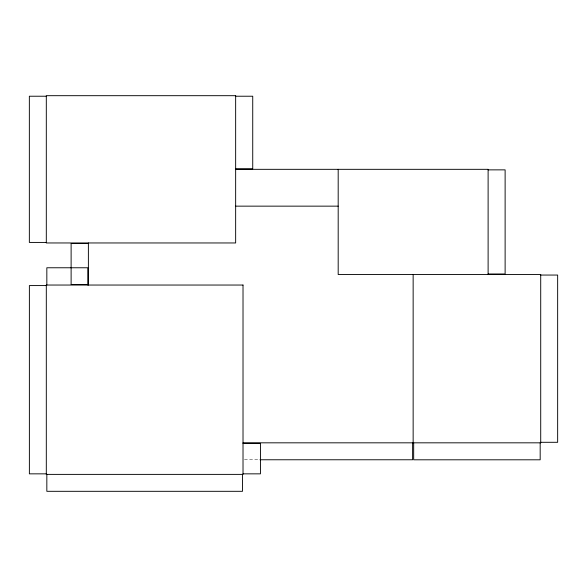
<?xml version="1.0" encoding="UTF-8"?>
<svg xmlns="http://www.w3.org/2000/svg" width="587" height="587" viewBox="0 0 587 587"><rect width="100%" height="100%" fill="white"/><g stroke="black" fill="none" stroke-linecap="round" stroke-linejoin="round"><path stroke-width="0.44" stroke-dasharray="2.94 2.2" d="M244.463 459.768L259.087 459.768"/><path stroke-width="0.88" d="M46.307 96.224L29.35 96.224L29.35 242.424L46.307 242.424M235.651 96.224L252.733 96.224L252.733 168.792L235.651 168.792M235.651 169.327L488.113 169.327L488.113 274.518M488.113 169.863L505.121 169.863L505.121 273.982L488.113 273.982M235.651 206.147L338.185 206.147M88.38 243.495L71.115 243.495L71.115 284.504L88.38 284.504M540.715 275.054L557.65 275.054L557.65 442.297L540.715 442.297M46.307 285.575L29.379 285.575L29.379 473.848L46.307 473.848M243.018 442.825L540.715 442.825L540.715 274.518L338.185 274.518L338.185 169.327M243.018 443.361L260.437 443.361L260.437 473.848L243.018 473.848M259.997 459.768L412.617 459.768L412.617 442.825M540.179 442.825L540.179 459.804L413.681 459.804L413.681 442.825M413.145 274.518L413.145 442.825M242.482 474.384L242.482 491.312L46.835 491.312L46.835 474.384M88.38 242.959L88.38 285.04M87.845 285.04L87.845 267.767L46.835 267.767L46.835 285.04M235.651 95.688L46.307 95.688L46.307 242.959L235.651 242.959L235.651 95.688M243.018 285.04L46.307 285.04L46.307 474.384L243.018 474.384L243.018 285.04"/></g></svg>
